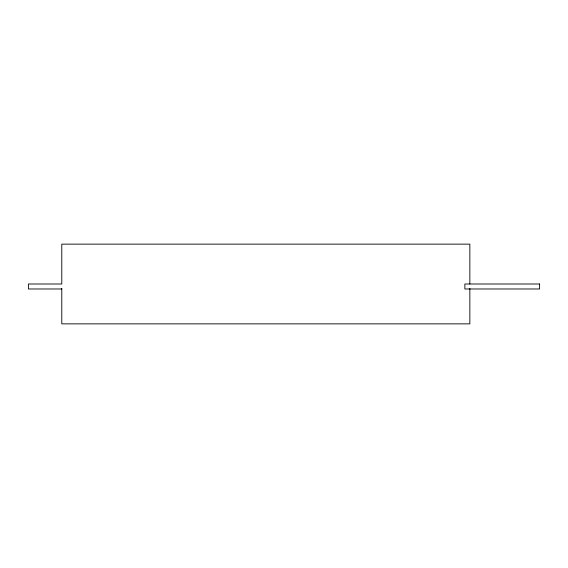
<?xml version="1.0" encoding="UTF-8"?>
<svg xmlns="http://www.w3.org/2000/svg" width="568" height="568" viewBox="0 0 568 568"><rect width="100%" height="100%" fill="white"/><g stroke="black" fill="none" stroke-linecap="round" stroke-linejoin="round"><path stroke-width="0.85" d="M61.784 288.984L28.4 288.984L28.4 284L61.784 284L61.784 244.141L469.85 244.141L469.85 284M469.85 288.43L469.85 323.859L61.784 323.859L61.784 288.43M539.6 284L464.865 284L464.865 288.984L539.6 288.984L539.6 284"/></g></svg>
